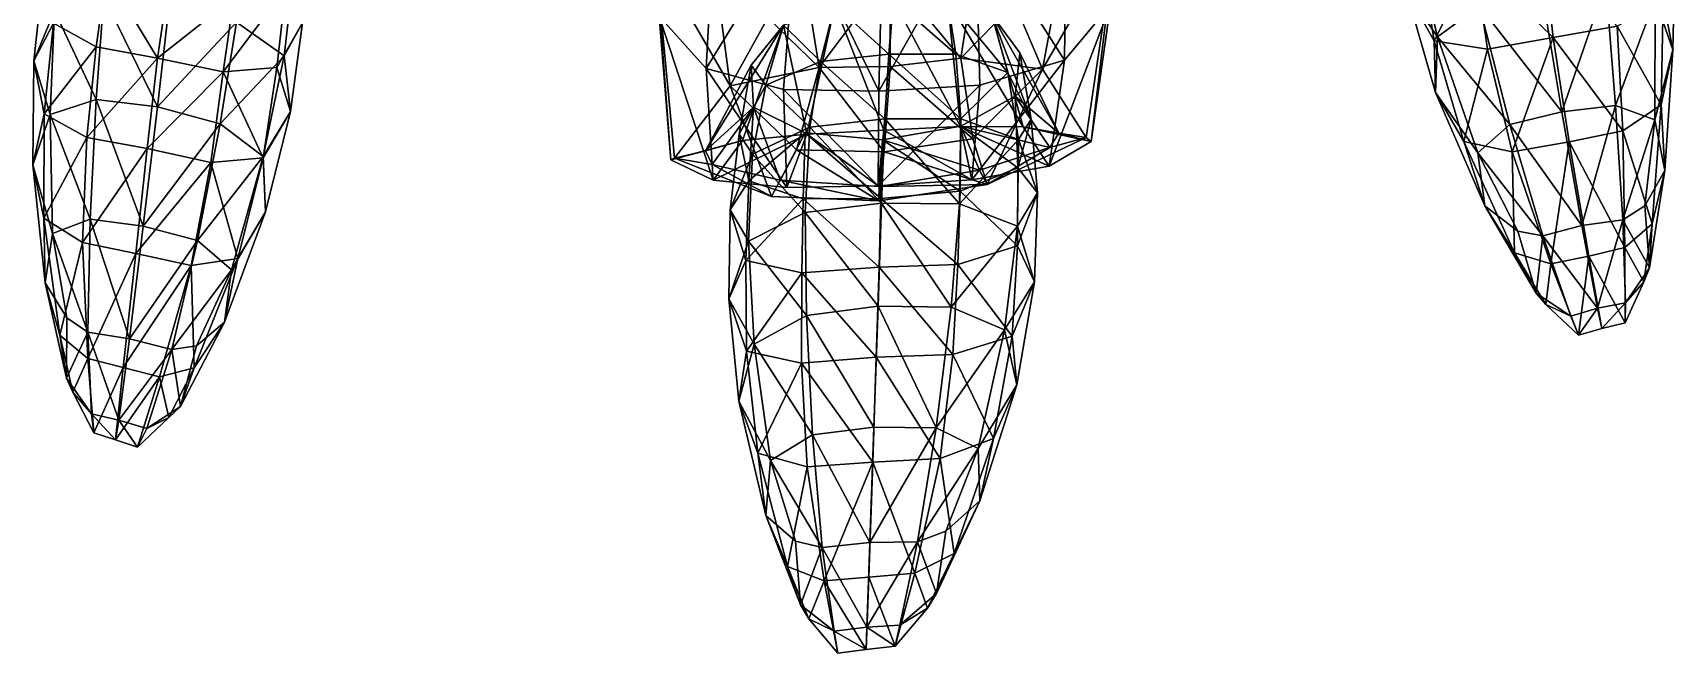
# Model space of a CAD drawing. Extents: x -76 to 76, y -20 to 79.
# Drawn here: x 3.02 to 6.06, y -15.331 to -14.185 of the extents above; entities that cross this region are included whole.
import ezdxf

# ---------------------------------------------------------------- set-up
doc = ezdxf.new("R2010")
doc.units = 0

msp = doc.modelspace()

# ---------------------------------------------------------------- linework, layer by layer
for points in [[(4.1795, -14.1539, 0.7742), (4.2661, -14.2502, 1.0476), (4.2871, -13.8574, 1.1585)], [(4.4336, -13.9785, 1.3116), (4.2871, -13.8574, 1.1585), (4.2661, -14.2502, 1.0476)], [(4.9291, -14.2352, 1.0162), (4.9336, -13.8563, 1.1301), (4.7646, -13.9773, 1.2939)], [(4.9291, -14.2352, 1.0162), (5.0147, -14.1334, 0.7528), (4.9336, -13.8563, 1.1301)], [(4.9467, -13.9409, 0.3173), (4.8888, -14.2516, 0.1813), (4.8368, -14.1303, 0.0939)], [(4.9467, -13.9409, 0.3173), (5.0228, -14.0205, 0.4842), (4.8888, -14.2516, 0.1813)], [(4.268, -13.9616, 0.3187), (4.3108, -14.2824, 0.1836), (4.1725, -14.0434, 0.4905)], [(4.4092, -14.2892, 1.1882), (4.4336, -13.9785, 1.3116), (4.2661, -14.2502, 1.0476)], [(4.3108, -14.2824, 0.1836), (4.268, -13.9616, 0.3187), (4.3806, -14.1569, 0.0961)], [(4.4092, -14.2892, 1.1882), (4.5857, -14.2924, 1.2202), (4.4336, -13.9785, 1.3116)], [(4.5857, -14.2924, 1.2202), (4.593, -13.9891, 1.3659), (4.4336, -13.9785, 1.3116)], [(4.7725, -14.2813, 1.1674), (4.7646, -13.9773, 1.2939), (4.5857, -14.2924, 1.2202)], [(4.7646, -13.9773, 1.2939), (4.593, -13.9891, 1.3659), (4.5857, -14.2924, 1.2202)], [(4.7725, -14.2813, 1.1674), (4.9291, -14.2352, 1.0162), (4.7646, -13.9773, 1.2939)], [(5.5727, -14.0035, 0.7724), (5.5624, -14.1083, 0.5889), (5.6198, -14.1918, 0.7376)], [(5.5727, -14.0035, 0.7724), (5.6198, -14.1918, 0.7376), (5.6972, -14.135, 0.8116)], [(5.0228, -14.0205, 0.4842), (4.9695, -14.378, 0.3169), (4.8888, -14.2516, 0.1813)], [(4.9785, -14.3853, 0.6423), (4.9695, -14.378, 0.3169), (5.0228, -14.0205, 0.4842)], [(5.0147, -14.1334, 0.7528), (4.9785, -14.3853, 0.6423), (5.0228, -14.0205, 0.4842)], [(5.6135, -14.1993, 0.411), (5.5624, -14.1083, 0.5889), (5.5872, -14.0359, 0.367)], [(5.6135, -14.1993, 0.411), (5.5872, -14.0359, 0.367), (5.6883, -14.0509, 0.2983)], [(5.6883, -14.0509, 0.2983), (5.8152, -14.0287, 0.2959), (5.834, -14.1928, 0.3451)], [(5.9525, -14.1719, 0.3491), (5.834, -14.1928, 0.3451), (5.8152, -14.0287, 0.2959)], [(6.055, -14.2157, 0.5633), (6.0596, -14.0223, 0.577), (6.0224, -14.1213, 0.7188)], [(6.0596, -14.0223, 0.577), (6.055, -14.2157, 0.5633), (6.0377, -14.1243, 0.4097)], [(3.022, -14.2361, 0.562), (3.0601, -14.1438, 0.7112), (3.04, -14.0719, 0.5428)], [(3.022, -14.2361, 0.562), (3.04, -14.0719, 0.5428), (3.058, -14.1664, 0.3851)], [(3.397, -14.165, 0.7997), (3.4854, -14.2267, 0.7264), (3.5037, -14.0667, 0.7174)], [(3.5193, -14.1658, 0.5483), (3.5037, -14.0667, 0.7174), (3.4854, -14.2267, 0.7264)], [(4.1795, -14.1539, 0.7742), (4.1725, -14.0434, 0.4905), (4.201, -14.4195, 0.6623)], [(4.3108, -14.2824, 0.1836), (4.2074, -14.4161, 0.3223), (4.1725, -14.0434, 0.4905)], [(4.1725, -14.0434, 0.4905), (4.2074, -14.4161, 0.3223), (4.201, -14.4195, 0.6623)], [(4.448, -14.0812, -0.0001), (4.607, -14.0728, -0.0127), (4.4753, -14.2488, 0.0396)], [(4.607, -14.0728, -0.0127), (4.6067, -14.2464, 0.028), (4.4753, -14.2488, 0.0396)], [(4.7376, -14.2312, 0.0382), (4.6067, -14.2464, 0.028), (4.607, -14.0728, -0.0127)], [(4.7635, -14.0633, -0.0018), (4.7376, -14.2312, 0.0382), (4.607, -14.0728, -0.0127)], [(4.7376, -14.2312, 0.0382), (4.7635, -14.0633, -0.0018), (4.8368, -14.1303, 0.0939)], [(5.7125, -14.2147, 0.3478), (5.6135, -14.1993, 0.411), (5.6883, -14.0509, 0.2983)], [(5.7125, -14.2147, 0.3478), (5.6883, -14.0509, 0.2983), (5.834, -14.1928, 0.3451)], [(3.1564, -14.0746, 0.2509), (3.1372, -14.2101, 0.3085), (3.058, -14.1664, 0.3851)], [(3.1372, -14.2101, 0.3085), (3.1564, -14.0746, 0.2509), (3.251, -14.231, 0.2889)], [(3.1564, -14.0746, 0.2509), (3.2701, -14.1022, 0.2329), (3.251, -14.231, 0.2889)], [(3.2701, -14.1022, 0.2329), (3.3921, -14.1194, 0.2499), (3.251, -14.231, 0.2889)], [(3.3921, -14.1194, 0.2499), (3.488, -14.1019, 0.3291), (3.3724, -14.2568, 0.3024)], [(3.488, -14.1019, 0.3291), (3.4717, -14.2483, 0.3789), (3.3724, -14.2568, 0.3024)], [(3.5193, -14.1658, 0.5483), (3.4717, -14.2483, 0.3789), (3.488, -14.1019, 0.3291)], [(4.448, -14.0812, -0.0001), (4.4753, -14.2488, 0.0396), (4.3806, -14.1569, 0.0961)], [(5.9315, -14.0945, 0.7989), (5.8129, -14.1081, 0.8233), (5.8501, -14.3305, 0.7284)], [(5.949, -14.3186, 0.706), (5.9315, -14.0945, 0.7989), (5.8501, -14.3305, 0.7284)], [(5.9315, -14.0945, 0.7989), (5.949, -14.3186, 0.706), (6.0224, -14.1213, 0.7188)], [(3.1517, -14.1174, 0.7887), (3.0601, -14.1438, 0.7112), (3.1373, -14.3077, 0.7458)], [(3.1517, -14.1174, 0.7887), (3.1373, -14.3077, 0.7458), (3.2506, -14.3211, 0.7693)], [(3.2722, -14.1326, 0.8123), (3.1517, -14.1174, 0.7887), (3.2506, -14.3211, 0.7693)], [(3.397, -14.165, 0.7997), (3.2722, -14.1326, 0.8123), (3.2506, -14.3211, 0.7693)], [(3.3921, -14.1194, 0.2499), (3.3724, -14.2568, 0.3024), (3.251, -14.231, 0.2889)], [(4.478, -14.2374, 0.8563), (4.5041, -14.1336, 0.7742), (4.4094, -14.17, 0.6938)], [(4.5041, -14.1336, 0.7742), (4.4523, -14.3718, 0.9137), (4.4094, -14.17, 0.6938)], [(4.4523, -14.3718, 0.9137), (4.5041, -14.1336, 0.7742), (4.5953, -14.3644, 0.9241)], [(4.478, -14.2374, 0.8563), (4.6044, -14.2239, 0.8742), (4.5041, -14.1336, 0.7742)], [(4.6044, -14.2239, 0.8742), (4.6125, -14.1221, 0.7927), (4.5041, -14.1336, 0.7742)], [(4.5041, -14.1336, 0.7742), (4.6125, -14.1221, 0.7927), (4.5953, -14.3644, 0.9241)], [(4.7372, -14.3579, 0.9027), (4.5953, -14.3644, 0.9241), (4.6125, -14.1221, 0.7927)], [(4.6044, -14.2239, 0.8742), (4.7285, -14.224, 0.8554), (4.6125, -14.1221, 0.7927)], [(4.7285, -14.224, 0.8554), (4.7131, -14.123, 0.7736), (4.6125, -14.1221, 0.7927)], [(4.7131, -14.123, 0.7736), (4.7372, -14.3579, 0.9027), (4.6125, -14.1221, 0.7927)], [(4.7285, -14.224, 0.8554), (4.8248, -14.2575, 0.767), (4.7131, -14.123, 0.7736)], [(4.7372, -14.3579, 0.9027), (4.7131, -14.123, 0.7736), (4.8532, -14.358, 0.8017)], [(4.8248, -14.2575, 0.767), (4.7949, -14.1511, 0.6927), (4.7131, -14.123, 0.7736)], [(4.7131, -14.123, 0.7736), (4.7949, -14.1511, 0.6927), (4.8532, -14.358, 0.8017)], [(4.7376, -14.2312, 0.0382), (4.8368, -14.1303, 0.0939), (4.8888, -14.2516, 0.1813)], [(5.0147, -14.1334, 0.7528), (4.9291, -14.2352, 1.0162), (4.9013, -14.4307, 0.9098)], [(4.9785, -14.3853, 0.6423), (5.0147, -14.1334, 0.7528), (4.9013, -14.4307, 0.9098)], [(5.5624, -14.1083, 0.5889), (5.6135, -14.1993, 0.411), (5.6161, -14.2949, 0.5754)], [(5.5624, -14.1083, 0.5889), (5.6161, -14.2949, 0.5754), (5.6198, -14.1918, 0.7376)], [(5.8501, -14.3305, 0.7284), (5.8129, -14.1081, 0.8233), (5.6972, -14.135, 0.8116)], [(5.949, -14.3186, 0.706), (6.022, -14.3456, 0.6295), (6.0224, -14.1213, 0.7188)], [(5.9525, -14.1719, 0.3491), (6.0377, -14.1243, 0.4097), (6.0336, -14.3174, 0.4158)], [(6.055, -14.2157, 0.5633), (6.0224, -14.1213, 0.7188), (6.022, -14.3456, 0.6295)], [(6.055, -14.2157, 0.5633), (6.0336, -14.3174, 0.4158), (6.0377, -14.1243, 0.4097)], [(3.0601, -14.1438, 0.7112), (3.022, -14.2361, 0.562), (3.052, -14.3357, 0.6709)], [(3.0601, -14.1438, 0.7112), (3.052, -14.3357, 0.6709), (3.1373, -14.3077, 0.7458)], [(4.1795, -14.1539, 0.7742), (4.201, -14.4195, 0.6623), (4.279, -14.4567, 0.9382)], [(4.2661, -14.2502, 1.0476), (4.1795, -14.1539, 0.7742), (4.279, -14.4567, 0.9382)], [(4.3108, -14.2824, 0.1836), (4.3806, -14.1569, 0.0961), (4.4753, -14.2488, 0.0396)], [(4.8677, -14.3441, 0.5761), (4.847, -14.2216, 0.5259), (4.7949, -14.1511, 0.6927)], [(4.9187, -14.3702, 0.5736), (4.8532, -14.358, 0.8017), (4.7949, -14.1511, 0.6927)], [(4.8248, -14.2575, 0.767), (4.8677, -14.3441, 0.5761), (4.7949, -14.1511, 0.6927)], [(4.847, -14.2216, 0.5259), (4.9187, -14.3702, 0.5736), (4.7949, -14.1511, 0.6927)], [(5.7537, -14.3542, 0.7186), (5.6972, -14.135, 0.8116), (5.6198, -14.1918, 0.7376)], [(5.7537, -14.3542, 0.7186), (5.8501, -14.3305, 0.7284), (5.6972, -14.135, 0.8116)], [(3.0408, -14.3343, 0.4165), (3.022, -14.2361, 0.562), (3.058, -14.1664, 0.3851)], [(3.0408, -14.3343, 0.4165), (3.058, -14.1664, 0.3851), (3.1372, -14.2101, 0.3085)], [(3.3665, -14.3524, 0.7563), (3.397, -14.165, 0.7997), (3.2506, -14.3211, 0.7693)], [(3.397, -14.165, 0.7997), (3.3665, -14.3524, 0.7563), (3.4854, -14.2267, 0.7264)], [(3.5193, -14.1658, 0.5483), (3.4967, -14.33, 0.5678), (3.4717, -14.2483, 0.3789)], [(3.4967, -14.33, 0.5678), (3.5193, -14.1658, 0.5483), (3.4854, -14.2267, 0.7264)], [(4.2648, -14.4025, 0.5859), (4.3497, -14.2441, 0.5272), (4.4094, -14.17, 0.6938)], [(4.3337, -14.3833, 0.8186), (4.2648, -14.4025, 0.5859), (4.4094, -14.17, 0.6938)], [(4.4523, -14.3718, 0.9137), (4.3337, -14.3833, 0.8186), (4.4094, -14.17, 0.6938)], [(4.3765, -14.2811, 0.7686), (4.4094, -14.17, 0.6938), (4.3497, -14.2441, 0.5272)], [(4.3765, -14.2811, 0.7686), (4.478, -14.2374, 0.8563), (4.4094, -14.17, 0.6938)], [(5.6946, -14.4066, 0.6485), (5.6198, -14.1918, 0.7376), (5.6161, -14.2949, 0.5754)], [(5.6946, -14.4066, 0.6485), (5.7537, -14.3542, 0.7186), (5.6198, -14.1918, 0.7376)], [(5.7125, -14.2147, 0.3478), (5.834, -14.1928, 0.3451), (5.7579, -14.4043, 0.3588)], [(5.834, -14.1928, 0.3451), (5.8634, -14.3862, 0.3538), (5.7579, -14.4043, 0.3588)], [(5.9525, -14.1719, 0.3491), (5.9625, -14.3657, 0.3593), (5.834, -14.1928, 0.3451)], [(5.9625, -14.3657, 0.3593), (5.8634, -14.3862, 0.3538), (5.834, -14.1928, 0.3451)], [(5.9625, -14.3657, 0.3593), (5.9525, -14.1719, 0.3491), (6.0336, -14.3174, 0.4158)], [(3.1197, -14.3781, 0.3502), (3.0408, -14.3343, 0.4165), (3.1372, -14.2101, 0.3085)], [(3.1197, -14.3781, 0.3502), (3.1372, -14.2101, 0.3085), (3.251, -14.231, 0.2889)], [(4.6044, -14.2239, 0.8742), (4.478, -14.2374, 0.8563), (4.597, -14.3436, 0.9325)], [(4.6044, -14.2239, 0.8742), (4.597, -14.3436, 0.9325), (4.7378, -14.3437, 0.9135)], [(4.7285, -14.224, 0.8554), (4.6044, -14.2239, 0.8742), (4.7378, -14.3437, 0.9135)], [(4.7285, -14.224, 0.8554), (4.7378, -14.3437, 0.9135), (4.8248, -14.2575, 0.767)], [(4.9187, -14.3702, 0.5736), (4.847, -14.2216, 0.5259), (4.8383, -14.3013, 0.3592)], [(4.847, -14.2216, 0.5259), (4.8677, -14.3441, 0.5761), (4.8383, -14.3013, 0.3592)], [(5.6135, -14.1993, 0.411), (5.7125, -14.2147, 0.3478), (5.6682, -14.3854, 0.4181)], [(5.6135, -14.1993, 0.411), (5.6682, -14.3854, 0.4181), (5.6161, -14.2949, 0.5754)], [(5.7125, -14.2147, 0.3478), (5.7579, -14.4043, 0.3588), (5.6682, -14.3854, 0.4181)], [(6.0402, -14.4388, 0.4767), (6.055, -14.2157, 0.5633), (6.022, -14.3456, 0.6295)], [(6.055, -14.2157, 0.5633), (6.0402, -14.4388, 0.4767), (6.0336, -14.3174, 0.4158)], [(3.022, -14.2361, 0.562), (3.0408, -14.3343, 0.4165), (3.02, -14.4284, 0.5301)], [(3.022, -14.2361, 0.562), (3.02, -14.4284, 0.5301), (3.052, -14.3357, 0.6709)], [(3.2316, -14.398, 0.3355), (3.1197, -14.3781, 0.3502), (3.251, -14.231, 0.2889)], [(3.2316, -14.398, 0.3355), (3.251, -14.231, 0.2889), (3.3724, -14.2568, 0.3024)], [(3.3665, -14.3524, 0.7563), (3.446, -14.4133, 0.6862), (3.4854, -14.2267, 0.7264)], [(3.3724, -14.2568, 0.3024), (3.4717, -14.2483, 0.3789), (3.4463, -14.4156, 0.4116)], [(3.4967, -14.33, 0.5678), (3.4854, -14.2267, 0.7264), (3.446, -14.4133, 0.6862)], [(3.4967, -14.33, 0.5678), (3.4463, -14.4156, 0.4116), (3.4717, -14.2483, 0.3789)], [(4.3497, -14.2441, 0.5272), (4.2648, -14.4025, 0.5859), (4.3536, -14.3217, 0.3604)], [(4.4092, -14.2892, 1.1882), (4.2661, -14.2502, 1.0476), (4.4157, -14.4702, 1.0521)], [(4.2661, -14.2502, 1.0476), (4.279, -14.4567, 0.9382), (4.4157, -14.4702, 1.0521)], [(4.4332, -14.4008, 0.1248), (4.3108, -14.2824, 0.1836), (4.4753, -14.2488, 0.0396)], [(4.3271, -14.3715, 0.5781), (4.3765, -14.2811, 0.7686), (4.3497, -14.2441, 0.5272)], [(4.3271, -14.3715, 0.5781), (4.3497, -14.2441, 0.5272), (4.3536, -14.3217, 0.3604)], [(4.478, -14.2374, 0.8563), (4.3765, -14.2811, 0.7686), (4.4578, -14.359, 0.9146)], [(4.4332, -14.4008, 0.1248), (4.4753, -14.2488, 0.0396), (4.5959, -14.4043, 0.1142)], [(4.478, -14.2374, 0.8563), (4.4578, -14.359, 0.9146), (4.597, -14.3436, 0.9325)], [(4.4753, -14.2488, 0.0396), (4.6067, -14.2464, 0.028), (4.5959, -14.4043, 0.1142)], [(4.7599, -14.3803, 0.1233), (4.5959, -14.4043, 0.1142), (4.6067, -14.2464, 0.028)], [(4.7376, -14.2312, 0.0382), (4.7599, -14.3803, 0.1233), (4.6067, -14.2464, 0.028)], [(4.7599, -14.3803, 0.1233), (4.7376, -14.2312, 0.0382), (4.8888, -14.2516, 0.1813)], [(4.7725, -14.2813, 1.1674), (4.758, -14.4562, 1.0334), (4.9291, -14.2352, 1.0162)], [(4.758, -14.4562, 1.0334), (4.9013, -14.4307, 0.9098), (4.9291, -14.2352, 1.0162)], [(4.7599, -14.3803, 0.1233), (4.8888, -14.2516, 0.1813), (4.7861, -14.4647, 0.2102)], [(4.8888, -14.2516, 0.1813), (4.9695, -14.378, 0.3169), (4.7861, -14.4647, 0.2102)], [(3.3492, -14.4244, 0.3451), (3.2316, -14.398, 0.3355), (3.3724, -14.2568, 0.3024)], [(3.3492, -14.4244, 0.3451), (3.3724, -14.2568, 0.3024), (3.4463, -14.4156, 0.4116)], [(4.3872, -14.4869, 0.2117), (4.2074, -14.4161, 0.3223), (4.3108, -14.2824, 0.1836)], [(4.4332, -14.4008, 0.1248), (4.3872, -14.4869, 0.2117), (4.3108, -14.2824, 0.1836)], [(4.3765, -14.2811, 0.7686), (4.3271, -14.3715, 0.5781), (4.352, -14.4087, 0.8235)], [(4.3765, -14.2811, 0.7686), (4.352, -14.4087, 0.8235), (4.4578, -14.359, 0.9146)], [(4.7725, -14.2813, 1.1674), (4.5857, -14.2924, 1.2202), (4.5843, -14.4676, 1.0639)], [(4.758, -14.4562, 1.0334), (4.7725, -14.2813, 1.1674), (4.5843, -14.4676, 1.0639)], [(4.7378, -14.3437, 0.9135), (4.8441, -14.3818, 0.8215), (4.8248, -14.2575, 0.767)], [(4.8677, -14.3441, 0.5761), (4.8248, -14.2575, 0.767), (4.8441, -14.3818, 0.8215)], [(3.1261, -14.5292, 0.6496), (3.1373, -14.3077, 0.7458), (3.052, -14.3357, 0.6709)], [(3.1261, -14.5292, 0.6496), (3.2244, -14.5419, 0.6713), (3.1373, -14.3077, 0.7458)], [(3.2244, -14.5419, 0.6713), (3.2506, -14.3211, 0.7693), (3.1373, -14.3077, 0.7458)], [(4.4092, -14.2892, 1.1882), (4.4157, -14.4702, 1.0521), (4.5843, -14.4676, 1.0639)], [(4.5857, -14.2924, 1.2202), (4.4092, -14.2892, 1.1882), (4.5843, -14.4676, 1.0639)], [(4.7378, -14.3573, 0.2789), (4.8383, -14.3013, 0.3592), (4.843, -14.4339, 0.3898)], [(4.9022, -14.3965, 0.3482), (4.8383, -14.3013, 0.3592), (4.7378, -14.3573, 0.2789)], [(4.8677, -14.3441, 0.5761), (4.843, -14.4339, 0.3898), (4.8383, -14.3013, 0.3592)], [(4.9022, -14.3965, 0.3482), (4.9187, -14.3702, 0.5736), (4.8383, -14.3013, 0.3592)], [(5.7076, -14.5044, 0.4897), (5.6946, -14.4066, 0.6485), (5.6161, -14.2949, 0.5754)], [(5.7076, -14.5044, 0.4897), (5.6161, -14.2949, 0.5754), (5.6682, -14.3854, 0.4181)], [(3.0408, -14.3343, 0.4165), (3.0404, -14.5269, 0.396), (3.02, -14.4284, 0.5301)], [(3.0567, -14.5557, 0.5766), (3.052, -14.3357, 0.6709), (3.02, -14.4284, 0.5301)], [(3.0408, -14.3343, 0.4165), (3.1197, -14.3781, 0.3502), (3.0404, -14.5269, 0.396)], [(3.0567, -14.5557, 0.5766), (3.1261, -14.5292, 0.6496), (3.052, -14.3357, 0.6709)], [(3.3665, -14.3524, 0.7563), (3.2506, -14.3211, 0.7693), (3.2244, -14.5419, 0.6713)], [(3.4504, -14.5154, 0.5389), (3.4967, -14.33, 0.5678), (3.446, -14.4133, 0.6862)], [(3.4967, -14.33, 0.5678), (3.4504, -14.5154, 0.5389), (3.4463, -14.4156, 0.4116)], [(4.2648, -14.4025, 0.5859), (4.2773, -14.4276, 0.3527), (4.3536, -14.3217, 0.3604)], [(4.2773, -14.4276, 0.3527), (4.4029, -14.457, 0.2562), (4.3536, -14.3217, 0.3604)], [(4.3451, -14.4582, 0.3918), (4.3271, -14.3715, 0.5781), (4.3536, -14.3217, 0.3604)], [(4.3451, -14.4582, 0.3918), (4.3536, -14.3217, 0.3604), (4.4495, -14.3691, 0.2796)], [(4.4029, -14.457, 0.2562), (4.4495, -14.3691, 0.2796), (4.3536, -14.3217, 0.3604)], [(4.5908, -14.4992, 0.9444), (4.597, -14.3436, 0.9325), (4.4578, -14.359, 0.9146)], [(4.5908, -14.4992, 0.9444), (4.7351, -14.5006, 0.9244), (4.597, -14.3436, 0.9325)], [(4.7351, -14.5006, 0.9244), (4.7378, -14.3437, 0.9135), (4.597, -14.3436, 0.9325)], [(4.7378, -14.3437, 0.9135), (4.7351, -14.5006, 0.9244), (4.8441, -14.3818, 0.8215)], [(4.8677, -14.3441, 0.5761), (4.8795, -14.4805, 0.62), (4.843, -14.4339, 0.3898)], [(4.8795, -14.4805, 0.62), (4.8677, -14.3441, 0.5761), (4.8441, -14.3818, 0.8215)], [(5.8501, -14.3305, 0.7284), (5.7537, -14.3542, 0.7186), (5.887, -14.5409, 0.5788)], [(5.949, -14.3186, 0.706), (5.8501, -14.3305, 0.7284), (5.887, -14.5409, 0.5788)], [(5.9627, -14.5302, 0.5616), (5.949, -14.3186, 0.706), (5.887, -14.5409, 0.5788)], [(5.949, -14.3186, 0.706), (5.9627, -14.5302, 0.5616), (6.022, -14.3456, 0.6295)], [(5.9625, -14.3657, 0.3593), (6.0336, -14.3174, 0.4158), (6.0172, -14.5375, 0.331)], [(5.9627, -14.5302, 0.5616), (6.0034, -14.5042, 0.5295), (6.022, -14.3456, 0.6295)], [(6.0402, -14.4388, 0.4767), (6.022, -14.3456, 0.6295), (6.0034, -14.5042, 0.5295)], [(6.0402, -14.4388, 0.4767), (6.0172, -14.5375, 0.331), (6.0336, -14.3174, 0.4158)], [(3.3246, -14.5682, 0.6603), (3.3665, -14.3524, 0.7563), (3.2244, -14.5419, 0.6713)], [(3.3665, -14.3524, 0.7563), (3.3246, -14.5682, 0.6603), (3.446, -14.4133, 0.6862)], [(4.4523, -14.3718, 0.9137), (4.4157, -14.4702, 1.0521), (4.279, -14.4567, 0.9382)], [(4.3337, -14.3833, 0.8186), (4.4523, -14.3718, 0.9137), (4.279, -14.4567, 0.9382)], [(4.3271, -14.3715, 0.5781), (4.3451, -14.4582, 0.3918), (4.3109, -14.5114, 0.6227)], [(4.3271, -14.3715, 0.5781), (4.3109, -14.5114, 0.6227), (4.352, -14.4087, 0.8235)], [(4.446, -14.4911, 0.3165), (4.3451, -14.4582, 0.3918), (4.4495, -14.3691, 0.2796)], [(4.4496, -14.5164, 0.9255), (4.4578, -14.359, 0.9146), (4.352, -14.4087, 0.8235)], [(4.4029, -14.457, 0.2562), (4.5863, -14.4683, 0.2418), (4.4495, -14.3691, 0.2796)], [(4.4157, -14.4702, 1.0521), (4.4523, -14.3718, 0.9137), (4.5843, -14.4676, 1.0639)], [(4.446, -14.4911, 0.3165), (4.4495, -14.3691, 0.2796), (4.5897, -14.4905, 0.3063)], [(4.4495, -14.3691, 0.2796), (4.5925, -14.3823, 0.2604), (4.5897, -14.4905, 0.3063)], [(4.5863, -14.4683, 0.2418), (4.5925, -14.3823, 0.2604), (4.4495, -14.3691, 0.2796)], [(4.4496, -14.5164, 0.9255), (4.5908, -14.4992, 0.9444), (4.4578, -14.359, 0.9146)], [(4.4523, -14.3718, 0.9137), (4.5953, -14.3644, 0.9241), (4.5843, -14.4676, 1.0639)], [(4.758, -14.4562, 1.0334), (4.5843, -14.4676, 1.0639), (4.5953, -14.3644, 0.9241)], [(4.772, -14.4386, 0.255), (4.7378, -14.3573, 0.2789), (4.5925, -14.3823, 0.2604)], [(4.7378, -14.3573, 0.2789), (4.7361, -14.4771, 0.3153), (4.5925, -14.3823, 0.2604)], [(4.7372, -14.3579, 0.9027), (4.758, -14.4562, 1.0334), (4.5953, -14.3644, 0.9241)], [(4.7361, -14.4771, 0.3153), (4.7378, -14.3573, 0.2789), (4.843, -14.4339, 0.3898)], [(4.7372, -14.3579, 0.9027), (4.8532, -14.358, 0.8017), (4.9013, -14.4307, 0.9098)], [(4.758, -14.4562, 1.0334), (4.7372, -14.3579, 0.9027), (4.9013, -14.4307, 0.9098)], [(4.772, -14.4386, 0.255), (4.9022, -14.3965, 0.3482), (4.7378, -14.3573, 0.2789)], [(4.9187, -14.3702, 0.5736), (4.9785, -14.3853, 0.6423), (4.8532, -14.358, 0.8017)], [(4.9785, -14.3853, 0.6423), (4.9013, -14.4307, 0.9098), (4.8532, -14.358, 0.8017)], [(4.9187, -14.3702, 0.5736), (4.9022, -14.3965, 0.3482), (4.9695, -14.378, 0.3169)], [(4.9785, -14.3853, 0.6423), (4.9187, -14.3702, 0.5736), (4.9695, -14.378, 0.3169)], [(5.7537, -14.3542, 0.7186), (5.6946, -14.4066, 0.6485), (5.8144, -14.56, 0.5729)], [(5.7537, -14.3542, 0.7186), (5.8144, -14.56, 0.5729), (5.887, -14.5409, 0.5788)], [(5.9625, -14.3657, 0.3593), (5.9666, -14.5814, 0.2759), (5.8634, -14.3862, 0.3538)], [(5.9666, -14.5814, 0.2759), (5.9625, -14.3657, 0.3593), (6.0172, -14.5375, 0.331)], [(3.1197, -14.3781, 0.3502), (3.1119, -14.5724, 0.3412), (3.0404, -14.5269, 0.396)], [(3.1197, -14.3781, 0.3502), (3.2316, -14.398, 0.3355), (3.1119, -14.5724, 0.3412)], [(3.2316, -14.398, 0.3355), (3.2108, -14.5924, 0.3332), (3.1119, -14.5724, 0.3412)], [(3.2316, -14.398, 0.3355), (3.3492, -14.4244, 0.3451), (3.2108, -14.5924, 0.3332)], [(4.2648, -14.4025, 0.5859), (4.3337, -14.3833, 0.8186), (4.201, -14.4195, 0.6623)], [(4.3337, -14.3833, 0.8186), (4.279, -14.4567, 0.9382), (4.201, -14.4195, 0.6623)], [(4.2648, -14.4025, 0.5859), (4.201, -14.4195, 0.6623), (4.2074, -14.4161, 0.3223)], [(4.2773, -14.4276, 0.3527), (4.2648, -14.4025, 0.5859), (4.2074, -14.4161, 0.3223)], [(4.3872, -14.4869, 0.2117), (4.4332, -14.4008, 0.1248), (4.5856, -14.4953, 0.2006)], [(4.4332, -14.4008, 0.1248), (4.5959, -14.4043, 0.1142), (4.5856, -14.4953, 0.2006)], [(4.7861, -14.4647, 0.2102), (4.5856, -14.4953, 0.2006), (4.5959, -14.4043, 0.1142)], [(4.5863, -14.4683, 0.2418), (4.772, -14.4386, 0.255), (4.5925, -14.3823, 0.2604)], [(4.7361, -14.4771, 0.3153), (4.5897, -14.4905, 0.3063), (4.5925, -14.3823, 0.2604)], [(4.7599, -14.3803, 0.1233), (4.7861, -14.4647, 0.2102), (4.5959, -14.4043, 0.1142)], [(4.7351, -14.5006, 0.9244), (4.8426, -14.5419, 0.8364), (4.8441, -14.3818, 0.8215)], [(4.772, -14.4386, 0.255), (4.7861, -14.4647, 0.2102), (4.9022, -14.3965, 0.3482)], [(4.7861, -14.4647, 0.2102), (4.9695, -14.378, 0.3169), (4.9022, -14.3965, 0.3482)], [(4.8795, -14.4805, 0.62), (4.8441, -14.3818, 0.8215), (4.8426, -14.5419, 0.8364)], [(5.7625, -14.5915, 0.3348), (5.6682, -14.3854, 0.4181), (5.7579, -14.4043, 0.3588)], [(5.7625, -14.5915, 0.3348), (5.7076, -14.5044, 0.4897), (5.6682, -14.3854, 0.4181)], [(5.6946, -14.4066, 0.6485), (5.7687, -14.5514, 0.5447), (5.8144, -14.56, 0.5729)], [(5.6946, -14.4066, 0.6485), (5.7076, -14.5044, 0.4897), (5.7687, -14.5514, 0.5447)], [(5.8294, -14.6115, 0.2763), (5.7579, -14.4043, 0.3588), (5.8634, -14.3862, 0.3538)], [(5.8294, -14.6115, 0.2763), (5.7625, -14.5915, 0.3348), (5.7579, -14.4043, 0.3588)], [(5.9, -14.5972, 0.2711), (5.8294, -14.6115, 0.2763), (5.8634, -14.3862, 0.3538)], [(5.9666, -14.5814, 0.2759), (5.9, -14.5972, 0.2711), (5.8634, -14.3862, 0.3538)], [(3.0431, -14.6468, 0.4338), (3.0567, -14.5557, 0.5766), (3.02, -14.4284, 0.5301)], [(3.0431, -14.6468, 0.4338), (3.02, -14.4284, 0.5301), (3.0404, -14.5269, 0.396)], [(3.3492, -14.4244, 0.3451), (3.3131, -14.6147, 0.3395), (3.2108, -14.5924, 0.3332)], [(3.3131, -14.6147, 0.3395), (3.3492, -14.4244, 0.3451), (3.3995, -14.6015, 0.3961)], [(3.3246, -14.5682, 0.6603), (3.3878, -14.6225, 0.5927), (3.446, -14.4133, 0.6862)], [(3.3492, -14.4244, 0.3451), (3.4463, -14.4156, 0.4116), (3.3995, -14.6015, 0.3961)], [(3.4504, -14.5154, 0.5389), (3.446, -14.4133, 0.6862), (3.3878, -14.6225, 0.5927)], [(3.4504, -14.5154, 0.5389), (3.3995, -14.6015, 0.3961), (3.4463, -14.4156, 0.4116)], [(4.2773, -14.4276, 0.3527), (4.2074, -14.4161, 0.3223), (4.3872, -14.4869, 0.2117)], [(4.4029, -14.457, 0.2562), (4.2773, -14.4276, 0.3527), (4.3872, -14.4869, 0.2117)], [(4.3443, -14.5696, 0.8386), (4.352, -14.4087, 0.8235), (4.3109, -14.5114, 0.6227)], [(4.3443, -14.5696, 0.8386), (4.4496, -14.5164, 0.9255), (4.352, -14.4087, 0.8235)], [(4.7361, -14.4771, 0.3153), (4.843, -14.4339, 0.3898), (4.8426, -14.578, 0.4264)], [(4.8795, -14.4805, 0.62), (4.8426, -14.578, 0.4264), (4.843, -14.4339, 0.3898)], [(4.3451, -14.4582, 0.3918), (4.3397, -14.6051, 0.4289), (4.3109, -14.5114, 0.6227)], [(4.3451, -14.4582, 0.3918), (4.446, -14.4911, 0.3165), (4.3397, -14.6051, 0.4289)], [(4.4029, -14.457, 0.2562), (4.3872, -14.4869, 0.2117), (4.5856, -14.4953, 0.2006)], [(4.5863, -14.4683, 0.2418), (4.4029, -14.457, 0.2562), (4.5856, -14.4953, 0.2006)], [(4.5863, -14.4683, 0.2418), (4.5856, -14.4953, 0.2006), (4.7861, -14.4647, 0.2102)], [(4.772, -14.4386, 0.255), (4.5863, -14.4683, 0.2418), (4.7861, -14.4647, 0.2102)], [(6.0121, -14.6189, 0.3876), (6.0402, -14.4388, 0.4767), (6.0034, -14.5042, 0.5295)], [(6.0402, -14.4388, 0.4767), (6.0121, -14.6189, 0.3876), (6.0172, -14.5375, 0.331)], [(4.446, -14.4911, 0.3165), (4.4434, -14.6281, 0.3592), (4.3397, -14.6051, 0.4289)], [(4.4434, -14.6281, 0.3592), (4.446, -14.4911, 0.3165), (4.5861, -14.618, 0.3549)], [(4.446, -14.4911, 0.3165), (4.5897, -14.4905, 0.3063), (4.5861, -14.618, 0.3549)], [(4.732, -14.6126, 0.3576), (4.5861, -14.618, 0.3549), (4.5897, -14.4905, 0.3063)], [(4.7361, -14.4771, 0.3153), (4.732, -14.6126, 0.3576), (4.5897, -14.4905, 0.3063)], [(4.732, -14.6126, 0.3576), (4.7361, -14.4771, 0.3153), (4.8426, -14.578, 0.4264)], [(4.8736, -14.6447, 0.6516), (4.8795, -14.4805, 0.62), (4.8426, -14.5419, 0.8364)], [(4.8795, -14.4805, 0.62), (4.8736, -14.6447, 0.6516), (4.8426, -14.578, 0.4264)], [(3.0699, -14.7434, 0.2982), (3.0404, -14.5269, 0.396), (3.1119, -14.5724, 0.3412)], [(3.0699, -14.7434, 0.2982), (3.0431, -14.6468, 0.4338), (3.0404, -14.5269, 0.396)], [(3.3746, -14.7194, 0.4448), (3.4504, -14.5154, 0.5389), (3.3878, -14.6225, 0.5927)], [(3.4504, -14.5154, 0.5389), (3.3746, -14.7194, 0.4448), (3.3995, -14.6015, 0.3961)], [(4.3079, -14.6764, 0.6544), (4.3443, -14.5696, 0.8386), (4.3109, -14.5114, 0.6227)], [(4.3079, -14.6764, 0.6544), (4.3109, -14.5114, 0.6227), (4.3397, -14.6051, 0.4289)], [(4.4496, -14.5164, 0.9255), (4.3443, -14.5696, 0.8386), (4.4519, -14.7068, 0.8867)], [(4.5908, -14.4992, 0.9444), (4.4496, -14.5164, 0.9255), (4.5846, -14.6896, 0.906)], [(4.4496, -14.5164, 0.9255), (4.4519, -14.7068, 0.8867), (4.5846, -14.6896, 0.906)], [(4.5908, -14.4992, 0.9444), (4.5846, -14.6896, 0.906), (4.7198, -14.6919, 0.8857)], [(4.7351, -14.5006, 0.9244), (4.5908, -14.4992, 0.9444), (4.7198, -14.6919, 0.8857)], [(4.7351, -14.5006, 0.9244), (4.7198, -14.6919, 0.8857), (4.8426, -14.5419, 0.8364)], [(5.7076, -14.5044, 0.4897), (5.7625, -14.5915, 0.3348), (5.8025, -14.6659, 0.3997)], [(5.7076, -14.5044, 0.4897), (5.8025, -14.6659, 0.3997), (5.7687, -14.5514, 0.5447)], [(6.0121, -14.6189, 0.3876), (6.0034, -14.5042, 0.5295), (5.9627, -14.5302, 0.5616)], [(3.0567, -14.5557, 0.5766), (3.0431, -14.6468, 0.4338), (3.0829, -14.7112, 0.4765)], [(3.1261, -14.5292, 0.6496), (3.0567, -14.5557, 0.5766), (3.1219, -14.7376, 0.5054)], [(3.0567, -14.5557, 0.5766), (3.0829, -14.7112, 0.4765), (3.1219, -14.7376, 0.5054)], [(3.1261, -14.5292, 0.6496), (3.1219, -14.7376, 0.5054), (3.1987, -14.7501, 0.5224)], [(3.2244, -14.5419, 0.6713), (3.1261, -14.5292, 0.6496), (3.1987, -14.7501, 0.5224)], [(3.3246, -14.5682, 0.6603), (3.2244, -14.5419, 0.6713), (3.1987, -14.7501, 0.5224)], [(4.7198, -14.6919, 0.8857), (4.8183, -14.7337, 0.8043), (4.8426, -14.5419, 0.8364)], [(4.8736, -14.6447, 0.6516), (4.8426, -14.5419, 0.8364), (4.8183, -14.7337, 0.8043)], [(5.8144, -14.56, 0.5729), (5.7687, -14.5514, 0.5447), (5.8025, -14.6659, 0.3997)], [(5.9157, -14.6934, 0.3744), (5.887, -14.5409, 0.5788), (5.8144, -14.56, 0.5729)], [(5.9627, -14.5302, 0.5616), (5.887, -14.5409, 0.5788), (5.9157, -14.6934, 0.3744)], [(5.9674, -14.6837, 0.3663), (5.9627, -14.5302, 0.5616), (5.9157, -14.6934, 0.3744)], [(5.9674, -14.6837, 0.3663), (6.0121, -14.6189, 0.3876), (5.9627, -14.5302, 0.5616)], [(5.9666, -14.5814, 0.2759), (6.0172, -14.5375, 0.331), (6.0014, -14.6448, 0.2988)], [(6.0121, -14.6189, 0.3876), (6.0014, -14.6448, 0.2988), (6.0172, -14.5375, 0.331)], [(3.1218, -14.7866, 0.2469), (3.0699, -14.7434, 0.2982), (3.1119, -14.5724, 0.3412)], [(3.1218, -14.7866, 0.2469), (3.1119, -14.5724, 0.3412), (3.2108, -14.5924, 0.3332)], [(3.2775, -14.7701, 0.5153), (3.3246, -14.5682, 0.6603), (3.1987, -14.7501, 0.5224)], [(3.3246, -14.5682, 0.6603), (3.2775, -14.7701, 0.5153), (3.3878, -14.6225, 0.5927)], [(4.3443, -14.5696, 0.8386), (4.3079, -14.6764, 0.6544), (4.3549, -14.7598, 0.8063)], [(4.3443, -14.5696, 0.8386), (4.3549, -14.7598, 0.8063), (4.4519, -14.7068, 0.8867)], [(4.732, -14.6126, 0.3576), (4.8426, -14.578, 0.4264), (4.8324, -14.745, 0.475)], [(4.8736, -14.6447, 0.6516), (4.8324, -14.745, 0.475), (4.8426, -14.578, 0.4264)], [(5.8663, -14.7081, 0.3734), (5.8144, -14.56, 0.5729), (5.8025, -14.6659, 0.3997)], [(5.8663, -14.7081, 0.3734), (5.9157, -14.6934, 0.3744), (5.8144, -14.56, 0.5729)], [(5.9666, -14.5814, 0.2759), (5.9673, -14.7204, 0.2333), (5.9, -14.5972, 0.2711)], [(5.9673, -14.7204, 0.2333), (5.9666, -14.5814, 0.2759), (6.0014, -14.6448, 0.2988)], [(3.1872, -14.8032, 0.2424), (3.1218, -14.7866, 0.2469), (3.2108, -14.5924, 0.3332)], [(3.1872, -14.8032, 0.2424), (3.2108, -14.5924, 0.3332), (3.3131, -14.6147, 0.3395)], [(3.2547, -14.8203, 0.2472), (3.1872, -14.8032, 0.2424), (3.3131, -14.6147, 0.3395)], [(3.2547, -14.8203, 0.2472), (3.3131, -14.6147, 0.3395), (3.3189, -14.8037, 0.3013)], [(3.3131, -14.6147, 0.3395), (3.3995, -14.6015, 0.3961), (3.3189, -14.8037, 0.3013)], [(3.3746, -14.7194, 0.4448), (3.3189, -14.8037, 0.3013), (3.3995, -14.6015, 0.3961)], [(4.3406, -14.7728, 0.4777), (4.3079, -14.6764, 0.6544), (4.3397, -14.6051, 0.4289)], [(4.3406, -14.7728, 0.4777), (4.3397, -14.6051, 0.4289), (4.4434, -14.6281, 0.3592)], [(4.4434, -14.6281, 0.3592), (4.5861, -14.618, 0.3549), (4.5811, -14.7839, 0.409)], [(4.7229, -14.7793, 0.4118), (4.5811, -14.7839, 0.409), (4.5861, -14.618, 0.3549)], [(4.732, -14.6126, 0.3576), (4.7229, -14.7793, 0.4118), (4.5861, -14.618, 0.3549)], [(4.7229, -14.7793, 0.4118), (4.732, -14.6126, 0.3576), (4.8324, -14.745, 0.475)], [(5.7625, -14.5915, 0.3348), (5.8294, -14.6115, 0.2763), (5.82, -14.6867, 0.3047)], [(5.7625, -14.5915, 0.3348), (5.82, -14.6867, 0.3047), (5.8025, -14.6659, 0.3997)], [(5.8294, -14.6115, 0.2763), (5.8808, -14.7436, 0.236), (5.82, -14.6867, 0.3047)], [(5.8294, -14.6115, 0.2763), (5.9, -14.5972, 0.2711), (5.8808, -14.7436, 0.236)], [(5.9, -14.5972, 0.2711), (5.9241, -14.7311, 0.2327), (5.8808, -14.7436, 0.236)], [(5.9673, -14.7204, 0.2333), (5.9241, -14.7311, 0.2327), (5.9, -14.5972, 0.2711)], [(6.0121, -14.6189, 0.3876), (5.9674, -14.6837, 0.3663), (6.0014, -14.6448, 0.2988)], [(3.0431, -14.6468, 0.4338), (3.0699, -14.7434, 0.2982), (3.0823, -14.823, 0.3406)], [(3.0431, -14.6468, 0.4338), (3.0823, -14.823, 0.3406), (3.0829, -14.7112, 0.4765)], [(3.2775, -14.7701, 0.5153), (3.3228, -14.7631, 0.4898), (3.3878, -14.6225, 0.5927)], [(3.3746, -14.7194, 0.4448), (3.3878, -14.6225, 0.5927), (3.3228, -14.7631, 0.4898)], [(4.4427, -14.7952, 0.4134), (4.3406, -14.7728, 0.4777), (4.4434, -14.6281, 0.3592)], [(4.4427, -14.7952, 0.4134), (4.4434, -14.6281, 0.3592), (4.5811, -14.7839, 0.409)], [(4.841, -14.835, 0.6406), (4.8736, -14.6447, 0.6516), (4.8183, -14.7337, 0.8043)], [(4.8736, -14.6447, 0.6516), (4.841, -14.835, 0.6406), (4.8324, -14.745, 0.475)], [(5.9674, -14.6837, 0.3663), (5.9673, -14.7204, 0.2333), (6.0014, -14.6448, 0.2988)], [(4.3079, -14.6764, 0.6544), (4.3406, -14.7728, 0.4777), (4.3269, -14.8652, 0.6432)], [(4.3079, -14.6764, 0.6544), (4.3269, -14.8652, 0.6432), (4.3549, -14.7598, 0.8063)], [(5.8663, -14.7081, 0.3734), (5.8025, -14.6659, 0.3997), (5.82, -14.6867, 0.3047)], [(3.1219, -14.7376, 0.5054), (3.0829, -14.7112, 0.4765), (3.0823, -14.823, 0.3406)], [(4.4633, -14.9275, 0.796), (4.4519, -14.7068, 0.8867), (4.3549, -14.7598, 0.8063)], [(4.5768, -14.9138, 0.8133), (4.5846, -14.6896, 0.906), (4.4519, -14.7068, 0.8867)], [(4.4633, -14.9275, 0.796), (4.5768, -14.9138, 0.8133), (4.4519, -14.7068, 0.8867)], [(4.5768, -14.9138, 0.8133), (4.6916, -14.9148, 0.7951), (4.5846, -14.6896, 0.906)], [(4.6916, -14.9148, 0.7951), (4.7198, -14.6919, 0.8857), (4.5846, -14.6896, 0.906)], [(4.7198, -14.6919, 0.8857), (4.6916, -14.9148, 0.7951), (4.8183, -14.7337, 0.8043)], [(5.8808, -14.7436, 0.236), (5.8663, -14.7081, 0.3734), (5.82, -14.6867, 0.3047)], [(5.8663, -14.7081, 0.3734), (5.8808, -14.7436, 0.236), (5.9157, -14.6934, 0.3744)], [(5.8808, -14.7436, 0.236), (5.9241, -14.7311, 0.2327), (5.9157, -14.6934, 0.3744)], [(5.9674, -14.6837, 0.3663), (5.9157, -14.6934, 0.3744), (5.9241, -14.7311, 0.2327)], [(5.9673, -14.7204, 0.2333), (5.9674, -14.6837, 0.3663), (5.9241, -14.7311, 0.2327)], [(3.1285, -14.8886, 0.3184), (3.1219, -14.7376, 0.5054), (3.0823, -14.823, 0.3406)], [(3.1285, -14.8886, 0.3184), (3.179, -14.9005, 0.3266), (3.1219, -14.7376, 0.5054)], [(3.179, -14.9005, 0.3266), (3.1987, -14.7501, 0.5224), (3.1219, -14.7376, 0.5054)], [(3.3746, -14.7194, 0.4448), (3.2935, -14.8753, 0.3514), (3.3189, -14.8037, 0.3013)], [(3.2935, -14.8753, 0.3514), (3.3746, -14.7194, 0.4448), (3.3228, -14.7631, 0.4898)], [(4.6916, -14.9148, 0.7951), (4.7696, -14.9528, 0.7176), (4.8183, -14.7337, 0.8043)], [(4.841, -14.835, 0.6406), (4.8183, -14.7337, 0.8043), (4.7696, -14.9528, 0.7176)], [(3.0699, -14.7434, 0.2982), (3.1218, -14.7866, 0.2469), (3.0941, -14.8489, 0.2601)], [(3.0699, -14.7434, 0.2982), (3.0941, -14.8489, 0.2601), (3.0823, -14.823, 0.3406)], [(3.2775, -14.7701, 0.5153), (3.1987, -14.7501, 0.5224), (3.179, -14.9005, 0.3266)], [(3.2311, -14.9159, 0.3248), (3.2775, -14.7701, 0.5153), (3.179, -14.9005, 0.3266)], [(3.2311, -14.9159, 0.3248), (3.2935, -14.8753, 0.3514), (3.2775, -14.7701, 0.5153)], [(3.2935, -14.8753, 0.3514), (3.3228, -14.7631, 0.4898), (3.2775, -14.7701, 0.5153)], [(4.3853, -14.9754, 0.7192), (4.3549, -14.7598, 0.8063), (4.3269, -14.8652, 0.6432)], [(4.3853, -14.9754, 0.7192), (4.4633, -14.9275, 0.796), (4.3549, -14.7598, 0.8063)], [(4.7229, -14.7793, 0.4118), (4.8324, -14.745, 0.475), (4.7979, -14.9348, 0.4844)], [(4.841, -14.835, 0.6406), (4.7979, -14.9348, 0.4844), (4.8324, -14.745, 0.475)], [(3.1218, -14.7866, 0.2469), (3.1328, -14.9242, 0.1963), (3.0941, -14.8489, 0.2601)], [(3.1218, -14.7866, 0.2469), (3.1872, -14.8032, 0.2424), (3.1328, -14.9242, 0.1963)], [(4.3406, -14.7728, 0.4777), (4.3617, -14.9615, 0.4869), (4.3269, -14.8652, 0.6432)], [(4.3406, -14.7728, 0.4777), (4.4427, -14.7952, 0.4134), (4.3617, -14.9615, 0.4869)], [(4.4427, -14.7952, 0.4134), (4.4533, -14.9869, 0.4267), (4.3617, -14.9615, 0.4869)], [(4.4427, -14.7952, 0.4134), (4.5811, -14.7839, 0.409), (4.5748, -14.9781, 0.4203)], [(4.4533, -14.9869, 0.4267), (4.4427, -14.7952, 0.4134), (4.5748, -14.9781, 0.4203)], [(4.6994, -14.9716, 0.4252), (4.5748, -14.9781, 0.4203), (4.5811, -14.7839, 0.409)], [(4.7229, -14.7793, 0.4118), (4.6994, -14.9716, 0.4252), (4.5811, -14.7839, 0.409)], [(4.6994, -14.9716, 0.4252), (4.7229, -14.7793, 0.4118), (4.7979, -14.9348, 0.4844)], [(3.1285, -14.8886, 0.3184), (3.0823, -14.823, 0.3406), (3.0941, -14.8489, 0.2601)], [(3.1872, -14.8032, 0.2424), (3.1727, -14.937, 0.196), (3.1328, -14.9242, 0.1963)], [(3.1872, -14.8032, 0.2424), (3.2547, -14.8203, 0.2472), (3.1727, -14.937, 0.196)], [(3.2547, -14.8203, 0.2472), (3.214, -14.9508, 0.1988), (3.1727, -14.937, 0.196)], [(3.214, -14.9508, 0.1988), (3.2547, -14.8203, 0.2472), (3.2717, -14.8959, 0.2655)], [(3.2547, -14.8203, 0.2472), (3.3189, -14.8037, 0.3013), (3.2717, -14.8959, 0.2655)], [(3.2935, -14.8753, 0.3514), (3.2717, -14.8959, 0.2655), (3.3189, -14.8037, 0.3013)], [(3.1328, -14.9242, 0.1963), (3.1285, -14.8886, 0.3184), (3.0941, -14.8489, 0.2601)], [(4.7725, -15.05, 0.557), (4.841, -14.835, 0.6406), (4.7696, -14.9528, 0.7176)], [(4.841, -14.835, 0.6406), (4.7725, -15.05, 0.557), (4.7979, -14.9348, 0.4844)], [(3.1285, -14.8886, 0.3184), (3.1328, -14.9242, 0.1963), (3.1727, -14.937, 0.196)], [(3.179, -14.9005, 0.3266), (3.1285, -14.8886, 0.3184), (3.1727, -14.937, 0.196)], [(3.2935, -14.8753, 0.3514), (3.2311, -14.9159, 0.3248), (3.2717, -14.8959, 0.2655)], [(4.3767, -15.0769, 0.5592), (4.3853, -14.9754, 0.7192), (4.3269, -14.8652, 0.6432)], [(4.3767, -15.0769, 0.5592), (4.3269, -14.8652, 0.6432), (4.3617, -14.9615, 0.4869)], [(3.179, -14.9005, 0.3266), (3.1727, -14.937, 0.196), (3.214, -14.9508, 0.1988)], [(3.2311, -14.9159, 0.3248), (3.179, -14.9005, 0.3266), (3.214, -14.9508, 0.1988)], [(3.2311, -14.9159, 0.3248), (3.214, -14.9508, 0.1988), (3.2717, -14.8959, 0.2655)], [(4.5768, -14.9138, 0.8133), (4.4633, -14.9275, 0.796), (4.5692, -15.1268, 0.6637)], [(4.6916, -14.9148, 0.7951), (4.5768, -14.9138, 0.8133), (4.5692, -15.1268, 0.6637)], [(4.6576, -15.1253, 0.6502), (4.6916, -14.9148, 0.7951), (4.5692, -15.1268, 0.6637)], [(4.6916, -14.9148, 0.7951), (4.6576, -15.1253, 0.6502), (4.7696, -14.9528, 0.7176)], [(4.4633, -14.9275, 0.796), (4.3853, -14.9754, 0.7192), (4.4812, -15.1363, 0.6509)], [(4.4633, -14.9275, 0.796), (4.4812, -15.1363, 0.6509), (4.5692, -15.1268, 0.6637)], [(4.6576, -15.1253, 0.6502), (4.7099, -15.1058, 0.6167), (4.7696, -14.9528, 0.7176)], [(4.6994, -14.9716, 0.4252), (4.7979, -14.9348, 0.4844), (4.725, -15.1469, 0.4031)], [(4.7725, -15.05, 0.557), (4.7696, -14.9528, 0.7176), (4.7099, -15.1058, 0.6167)], [(4.7725, -15.05, 0.557), (4.725, -15.1469, 0.4031), (4.7979, -14.9348, 0.4844)], [(4.4167, -15.1713, 0.4052), (4.3617, -14.9615, 0.4869), (4.4533, -14.9869, 0.4267)], [(4.4167, -15.1713, 0.4052), (4.3767, -15.0769, 0.5592), (4.3617, -14.9615, 0.4869)], [(4.3853, -14.9754, 0.7192), (4.3767, -15.0769, 0.5592), (4.4318, -15.1244, 0.618)], [(4.3853, -14.9754, 0.7192), (4.4318, -15.1244, 0.618), (4.4812, -15.1363, 0.6509)], [(4.4846, -15.1978, 0.3465), (4.4533, -14.9869, 0.4267), (4.5748, -14.9781, 0.4203)], [(4.5674, -15.1906, 0.3407), (4.4846, -15.1978, 0.3465), (4.5748, -14.9781, 0.4203)], [(4.6521, -15.1837, 0.3452), (4.5674, -15.1906, 0.3407), (4.5748, -14.9781, 0.4203)], [(4.6994, -14.9716, 0.4252), (4.6521, -15.1837, 0.3452), (4.5748, -14.9781, 0.4203)], [(4.6521, -15.1837, 0.3452), (4.6994, -14.9716, 0.4252), (4.725, -15.1469, 0.4031)], [(4.4846, -15.1978, 0.3465), (4.4167, -15.1713, 0.4052), (4.4533, -14.9869, 0.4267)], [(4.7725, -15.05, 0.557), (4.6924, -15.2211, 0.47), (4.725, -15.1469, 0.4031)], [(4.6924, -15.2211, 0.47), (4.7725, -15.05, 0.557), (4.7099, -15.1058, 0.6167)], [(4.3767, -15.0769, 0.5592), (4.4167, -15.1713, 0.4052), (4.4408, -15.2419, 0.4715)], [(4.3767, -15.0769, 0.5592), (4.4408, -15.2419, 0.4715), (4.4318, -15.1244, 0.618)], [(4.6924, -15.2211, 0.47), (4.7099, -15.1058, 0.6167), (4.6576, -15.1253, 0.6502)], [(4.4812, -15.1363, 0.6509), (4.4318, -15.1244, 0.618), (4.4408, -15.2419, 0.4715)], [(4.5028, -15.2909, 0.4493), (4.4812, -15.1363, 0.6509), (4.4408, -15.2419, 0.4715)], [(4.5638, -15.2836, 0.4545), (4.5692, -15.1268, 0.6637), (4.4812, -15.1363, 0.6509)], [(4.5028, -15.2909, 0.4493), (4.5638, -15.2836, 0.4545), (4.4812, -15.1363, 0.6509)], [(4.6249, -15.2796, 0.4486), (4.6576, -15.1253, 0.6502), (4.5638, -15.2836, 0.4545)], [(4.6576, -15.1253, 0.6502), (4.5692, -15.1268, 0.6637), (4.5638, -15.2836, 0.4545)], [(4.6249, -15.2796, 0.4486), (4.6924, -15.2211, 0.47), (4.6576, -15.1253, 0.6502)], [(4.6521, -15.1837, 0.3452), (4.725, -15.1469, 0.4031), (4.6758, -15.2482, 0.3747)], [(4.6924, -15.2211, 0.47), (4.6758, -15.2482, 0.3747), (4.725, -15.1469, 0.4031)], [(4.4167, -15.1713, 0.4052), (4.4846, -15.1978, 0.3465), (4.4562, -15.268, 0.3763)], [(4.4167, -15.1713, 0.4052), (4.4562, -15.268, 0.3763), (4.4408, -15.2419, 0.4715)], [(4.4846, -15.1978, 0.3465), (4.51, -15.3313, 0.3087), (4.4562, -15.268, 0.3763)], [(4.4846, -15.1978, 0.3465), (4.5674, -15.1906, 0.3407), (4.5626, -15.3247, 0.3065)], [(4.51, -15.3313, 0.3087), (4.4846, -15.1978, 0.3465), (4.5626, -15.3247, 0.3065)], [(4.6157, -15.3187, 0.3077), (4.5626, -15.3247, 0.3065), (4.5674, -15.1906, 0.3407)], [(4.6521, -15.1837, 0.3452), (4.6157, -15.3187, 0.3077), (4.5674, -15.1906, 0.3407)], [(4.6157, -15.3187, 0.3077), (4.6521, -15.1837, 0.3452), (4.6758, -15.2482, 0.3747)], [(4.6924, -15.2211, 0.47), (4.6249, -15.2796, 0.4486), (4.6758, -15.2482, 0.3747)], [(4.5028, -15.2909, 0.4493), (4.4408, -15.2419, 0.4715), (4.4562, -15.268, 0.3763)], [(4.6249, -15.2796, 0.4486), (4.6157, -15.3187, 0.3077), (4.6758, -15.2482, 0.3747)], [(4.51, -15.3313, 0.3087), (4.5028, -15.2909, 0.4493), (4.4562, -15.268, 0.3763)], [(4.5638, -15.2836, 0.4545), (4.5028, -15.2909, 0.4493), (4.5626, -15.3247, 0.3065)], [(4.5638, -15.2836, 0.4545), (4.5626, -15.3247, 0.3065), (4.6157, -15.3187, 0.3077)], [(4.6249, -15.2796, 0.4486), (4.5638, -15.2836, 0.4545), (4.6157, -15.3187, 0.3077)], [(4.5028, -15.2909, 0.4493), (4.51, -15.3313, 0.3087), (4.5626, -15.3247, 0.3065)]]:
    msp.add_3dface(points)

doc.saveas('drawing.dxf')
